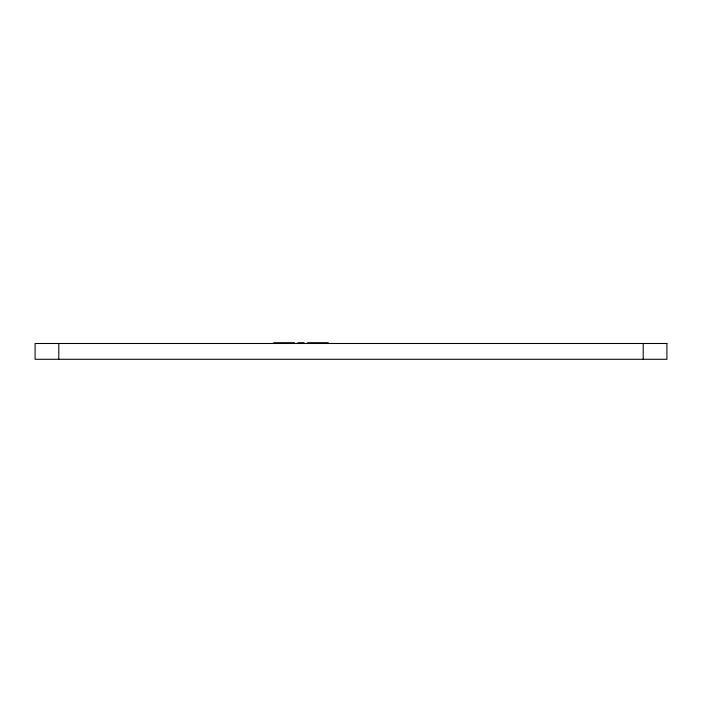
<?xml version="1.0" encoding="UTF-8"?>
<svg xmlns="http://www.w3.org/2000/svg" width="702" height="702" viewBox="0 0 702 702"><rect width="100%" height="100%" fill="white"/><g stroke="black" fill="none" stroke-linecap="round" stroke-linejoin="round"><path stroke-width="1.05" d="M273.727 342.708L294.542 342.708M297.823 342.708L304.185 342.708M307.502 342.708L328.325 342.708M643.207 343.497L643.207 359.292M58.792 343.497L58.792 359.292M666.9 343.497L35.1 343.497L35.1 359.292L666.9 359.292L666.9 343.497"/></g></svg>
